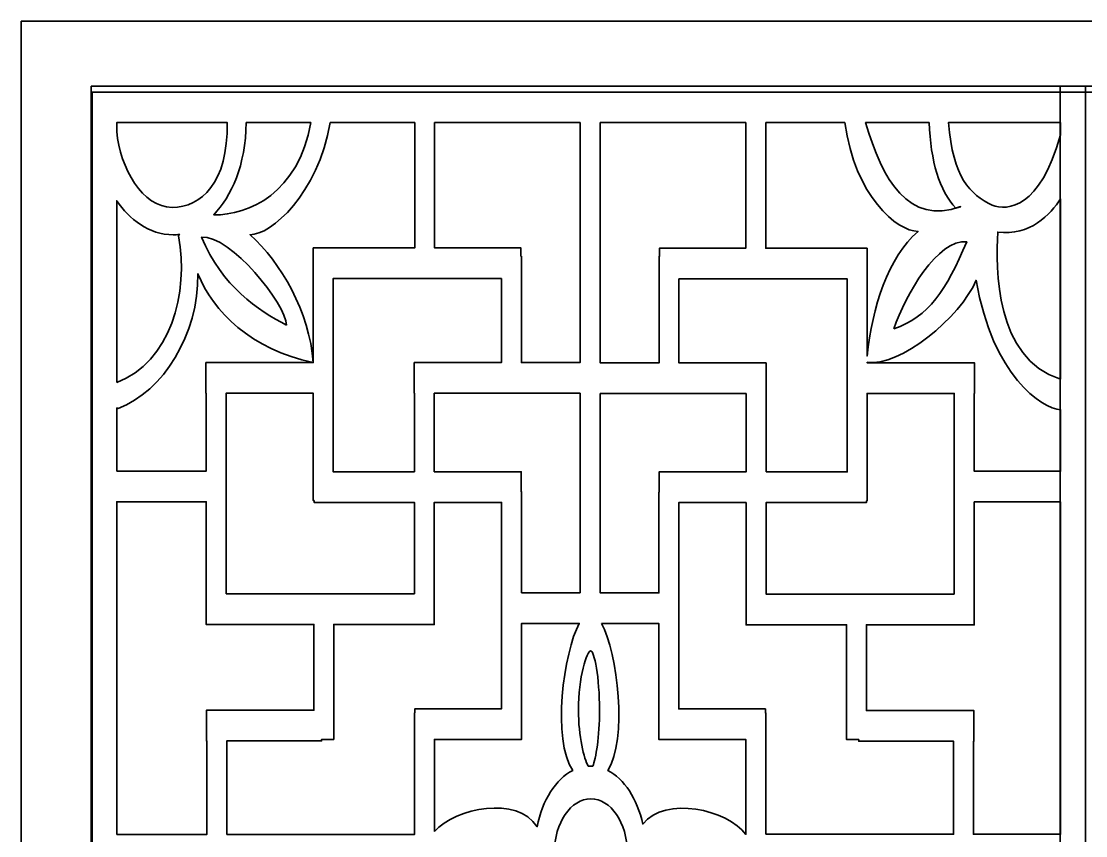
# Model space of a CAD drawing. Header units: centimetres. Extents: x 1.9 to 19.9, y -9.6 to 0.9.
# Drawn here: x 1.854 to 5.073, y -1.55 to 0.914 of the extents above; entities that cross this region are included whole.
import ezdxf

# ---------------------------------------------------------------- set-up
doc = ezdxf.new("R2010")
doc.units = ezdxf.units.CM
doc.header["$MEASUREMENT"] = 0
doc.layers.add('layer 1', color=7, linetype='Continuous')

msp = doc.modelspace()

# ---------------------------------------------------------------- linework, layer by layer
at = {"layer": 'layer 1', "color": 7, "lineweight": 35}
for points, knots in [([(1.85394, -4.15486), (1.85394, -4.15486), (1.85394, 0.91366), (1.85394, 0.91366), (1.85394, 0.91366), (1.85394, 0.91366), (19.89445, 0.91366), (19.89445, 0.91366), (19.89445, 0.91366), (19.89445, 0.91366), (19.89445, -4.1276), (19.89445, -4.1276), (19.89445, -4.1276), (13.88093, -4.1276), (7.86746, -4.15486), (1.85394, -4.15486)], [0, 0, 0, 0, 0.2, 0.2, 0.2, 0.2, 0.4, 0.4, 0.4, 0.4, 0.6, 0.6, 0.6, 0.6, 1, 1, 1, 1]), ([(2.06539, 0.71772), (2.06539, 0.71772), (5.07214, 0.71772), (5.07214, 0.71772), (5.07214, 0.71772), (5.07214, 0.71772), (5.07214, -3.92127), (5.07214, -3.92127), (5.07214, -3.92127), (5.07214, -3.92127), (2.06539, -3.92127), (2.06539, -3.92127), (2.06539, -3.92127), (2.06539, -3.92127), (2.06539, 0.71772), (2.06539, 0.71772)], [0, 0, 0, 0, 0.2, 0.2, 0.2, 0.2, 0.4, 0.4, 0.4, 0.4, 0.6, 0.6, 0.6, 0.6, 1, 1, 1, 1]), ([(4.99577, 0.71772), (4.99577, 0.71772), (8.04691, 0.71772), (8.04691, 0.71772), (8.04691, 0.71772), (8.04691, 0.71772), (8.04691, -3.92127), (8.04691, -3.92127), (8.04691, -3.92127), (8.04691, -3.92127), (4.99577, -3.92127), (4.99577, -3.92127), (4.99577, -3.92127), (4.99577, -3.92127), (4.99577, 0.71772), (4.99577, 0.71772)], [0, 0, 0, 0, 0.2, 0.2, 0.2, 0.2, 0.4, 0.4, 0.4, 0.4, 0.6, 0.6, 0.6, 0.6, 1, 1, 1, 1]), ([(2.06871, 0.6989), (2.06871, 0.6989), (2.06871, -3.91284), (2.06871, -3.91284), (2.06871, -3.91284), (2.06871, -3.91284), (19.67968, -3.91284), (19.67968, -3.91284), (19.67968, -3.91284), (19.67968, -3.91284), (19.67968, 0.6989), (19.67968, 0.6989), (19.67968, 0.6989), (19.67968, 0.6989), (2.06871, 0.6989), (2.06871, 0.6989)], [0, 0, 0, 0, 0.2, 0.2, 0.2, 0.2, 0.4, 0.4, 0.4, 0.4, 0.6, 0.6, 0.6, 0.6, 1, 1, 1, 1]), ([(2.14251, 0.5802), (2.15223, 0.46957), (2.22146, 0.35066), (2.30977, 0.35066), (2.30977, 0.35066), (2.39809, 0.35066), (2.47909, 0.42443), (2.47703, 0.6074), (2.47703, 0.6074), (2.47703, 0.6074), (2.14251, 0.6074), (2.14251, 0.6074), (2.14251, 0.6074), (2.14251, 0.6074), (2.14251, 0.5802), (2.14251, 0.5802)], [0, 0, 0, 0, 0.2, 0.2, 0.2, 0.2, 0.4, 0.4, 0.4, 0.4, 0.6, 0.6, 0.6, 0.6, 1, 1, 1, 1]), ([(2.53423, 0.6074), (2.53235, 0.47733), (2.4895, 0.38382), (2.43579, 0.32827), (2.43579, 0.32827), (2.43579, 0.32827), (2.43584, 0.32825), (2.43584, 0.32825), (2.43584, 0.32825), (2.43584, 0.32825), (2.43582, 0.32828), (2.43582, 0.32828), (2.43582, 0.32828), (2.54041, 0.32536), (2.69352, 0.39502), (2.7293, 0.6074), (2.7293, 0.6074), (2.7293, 0.6074), (2.53423, 0.6074), (2.53423, 0.6074)], [0, 0, 0, 0, 0.1666667, 0.1666667, 0.1666667, 0.1666667, 0.3333333, 0.3333333, 0.3333333, 0.3333333, 0.5, 0.5, 0.5, 0.5, 0.6666667, 0.6666667, 0.6666667, 0.6666667, 1, 1, 1, 1]), ([(2.73702, -0.11863), (2.73702, -0.11863), (2.73702, 0.22805), (2.73702, 0.22805), (2.73702, 0.22805), (2.73702, 0.22805), (2.73821, 0.22805), (2.73821, 0.22805), (2.73821, 0.22805), (2.73821, 0.22805), (2.79715, 0.22805), (2.79715, 0.22805), (2.79715, 0.22805), (2.79715, 0.22805), (3.04367, 0.22805), (3.04367, 0.22805), (3.04367, 0.22805), (3.04367, 0.22805), (3.04367, 0.6074), (3.04367, 0.6074), (3.04367, 0.6074), (3.04367, 0.6074), (2.78856, 0.6074), (2.78856, 0.6074), (2.78856, 0.6074), (2.75152, 0.39119), (2.60833, 0.26648), (2.54597, 0.26804), (2.54597, 0.26804), (2.63904, 0.1845), (2.72536, 0.0348), (2.73702, -0.11863)], [0, 0, 0, 0, 0.1111111, 0.1111111, 0.1111111, 0.1111111, 0.2222222, 0.2222222, 0.2222222, 0.2222222, 0.3333333, 0.3333333, 0.3333333, 0.3333333, 0.4444444, 0.4444444, 0.4444444, 0.4444444, 0.5555556, 0.5555556, 0.5555556, 0.5555556, 0.6666667, 0.6666667, 0.6666667, 0.6666667, 0.7777778, 0.7777778, 0.7777778, 0.7777778, 1, 1, 1, 1]), ([(3.10381, 0.6074), (3.10381, 0.6074), (3.10381, 0.22805), (3.10381, 0.22805), (3.10381, 0.22805), (3.10381, 0.22805), (3.36496, 0.22805), (3.36496, 0.22805), (3.36496, 0.22805), (3.36496, 0.22805), (3.36496, 0.20306), (3.36496, 0.20306), (3.36496, 0.20306), (3.36496, 0.20306), (3.36625, 0.20306), (3.36625, 0.20306), (3.36625, 0.20306), (3.36625, 0.20306), (3.36625, -0.11885), (3.36625, -0.11885), (3.36625, -0.11885), (3.36625, -0.11885), (3.54404, -0.11885), (3.54404, -0.11885), (3.54404, -0.11885), (3.54404, -0.11885), (3.54404, 0.6074), (3.54404, 0.6074), (3.54404, 0.6074), (3.54404, 0.6074), (3.10381, 0.6074), (3.10381, 0.6074)], [0, 0, 0, 0, 0.1111111, 0.1111111, 0.1111111, 0.1111111, 0.2222222, 0.2222222, 0.2222222, 0.2222222, 0.3333333, 0.3333333, 0.3333333, 0.3333333, 0.4444444, 0.4444444, 0.4444444, 0.4444444, 0.5555556, 0.5555556, 0.5555556, 0.5555556, 0.6666667, 0.6666667, 0.6666667, 0.6666667, 0.7777778, 0.7777778, 0.7777778, 0.7777778, 1, 1, 1, 1]), ([(3.60494, 0.6074), (3.60494, 0.6074), (3.60494, -0.11885), (3.60494, -0.11885), (3.60494, -0.11885), (3.60494, -0.11885), (3.60498, -0.11885), (3.60498, -0.11885), (3.60498, -0.11885), (3.60498, -0.11885), (3.60498, -0.11964), (3.60498, -0.11964), (3.60498, -0.11964), (3.60498, -0.11964), (3.78274, -0.11964), (3.78274, -0.11964), (3.78274, -0.11964), (3.78274, -0.11964), (3.78274, 0.20226), (3.78274, 0.20226), (3.78274, 0.20226), (3.78274, 0.20226), (3.78402, 0.20226), (3.78402, 0.20226), (3.78402, 0.20226), (3.78402, 0.20226), (3.78402, 0.22725), (3.78402, 0.22725), (3.78402, 0.22725), (3.78402, 0.22725), (4.04518, 0.22725), (4.04518, 0.22725), (4.04518, 0.22725), (4.04518, 0.22725), (4.04518, 0.6074), (4.04518, 0.6074), (4.04518, 0.6074), (4.04518, 0.6074), (3.60494, 0.6074), (3.60494, 0.6074)], [0, 0, 0, 0, 0.0909091, 0.0909091, 0.0909091, 0.0909091, 0.1818182, 0.1818182, 0.1818182, 0.1818182, 0.2727273, 0.2727273, 0.2727273, 0.2727273, 0.3636364, 0.3636364, 0.3636364, 0.3636364, 0.4545455, 0.4545455, 0.4545455, 0.4545455, 0.5454545, 0.5454545, 0.5454545, 0.5454545, 0.6363636, 0.6363636, 0.6363636, 0.6363636, 0.7272727, 0.7272727, 0.7272727, 0.7272727, 0.8181818, 0.8181818, 0.8181818, 0.8181818, 1, 1, 1, 1]), ([(4.10531, 0.6074), (4.10531, 0.6074), (4.10531, 0.22725), (4.10531, 0.22725), (4.10531, 0.22725), (4.10531, 0.22725), (4.35183, 0.22725), (4.35183, 0.22725), (4.35183, 0.22725), (4.35183, 0.22725), (4.41077, 0.22725), (4.41077, 0.22725), (4.41077, 0.22725), (4.41077, 0.22725), (4.41197, 0.22725), (4.41197, 0.22725), (4.41197, 0.22725), (4.41197, 0.22725), (4.41197, -0.09886), (4.41197, -0.09886), (4.41197, -0.09886), (4.42746, 0.04857), (4.47576, 0.20031), (4.56591, 0.27821), (4.56591, 0.27821), (4.50251, 0.27822), (4.376, 0.38378), (4.34429, 0.6074), (4.34429, 0.6074), (4.34429, 0.6074), (4.10531, 0.6074), (4.10531, 0.6074)], [0, 0, 0, 0, 0.1111111, 0.1111111, 0.1111111, 0.1111111, 0.2222222, 0.2222222, 0.2222222, 0.2222222, 0.3333333, 0.3333333, 0.3333333, 0.3333333, 0.4444444, 0.4444444, 0.4444444, 0.4444444, 0.5555556, 0.5555556, 0.5555556, 0.5555556, 0.6666667, 0.6666667, 0.6666667, 0.6666667, 0.7777778, 0.7777778, 0.7777778, 0.7777778, 1, 1, 1, 1]), ([(4.59974, 0.6074), (4.60373, 0.49057), (4.63092, 0.40111), (4.6803, 0.34822), (4.6803, 0.34822), (4.6803, 0.34822), (4.69465, 0.35286), (4.69465, 0.35286), (4.69465, 0.35286), (4.69465, 0.35286), (4.69468, 0.35289), (4.69468, 0.35289), (4.69468, 0.35289), (4.53779, 0.29648), (4.45752, 0.43281), (4.40758, 0.6074), (4.40758, 0.6074), (4.40758, 0.6074), (4.59974, 0.6074), (4.59974, 0.6074)], [0, 0, 0, 0, 0.1666667, 0.1666667, 0.1666667, 0.1666667, 0.3333333, 0.3333333, 0.3333333, 0.3333333, 0.5, 0.5, 0.5, 0.5, 0.6666667, 0.6666667, 0.6666667, 0.6666667, 1, 1, 1, 1]), ([(4.99701, 0.57037), (4.93469, 0.34545), (4.83656, 0.34027), (4.79016, 0.35751), (4.79016, 0.35751), (4.72256, 0.39084), (4.67148, 0.4395), (4.65811, 0.6074), (4.65811, 0.6074), (4.65811, 0.6074), (4.99701, 0.6074), (4.99701, 0.6074), (4.99701, 0.6074), (4.99701, 0.6074), (4.99701, 0.57037), (4.99701, 0.57037)], [0, 0, 0, 0, 0.2, 0.2, 0.2, 0.2, 0.4, 0.4, 0.4, 0.4, 0.6, 0.6, 0.6, 0.6, 1, 1, 1, 1]), ([(2.14251, -0.17883), (2.30399, -0.11985), (2.36213, 0.09323), (2.3299, 0.26432), (2.3299, 0.26432), (2.33018, 0.26556), (2.33091, 0.26727), (2.33198, 0.26923), (2.33198, 0.26923), (2.32577, 0.26826), (2.31966, 0.26778), (2.31368, 0.26778), (2.31368, 0.26778), (2.23883, 0.26778), (2.1809, 0.31573), (2.14251, 0.37058), (2.14251, 0.37058), (2.14251, 0.37058), (2.14251, -0.17883), (2.14251, -0.17883)], [0, 0, 0, 0, 0.1666667, 0.1666667, 0.1666667, 0.1666667, 0.3333333, 0.3333333, 0.3333333, 0.3333333, 0.5, 0.5, 0.5, 0.5, 0.6666667, 0.6666667, 0.6666667, 0.6666667, 1, 1, 1, 1]), ([(4.99701, -0.16936), (4.79768, -0.10569), (4.80167, 0.1666), (4.80686, 0.27593), (4.80686, 0.27593), (4.90422, 0.26247), (4.96708, 0.33036), (4.99701, 0.37636), (4.99701, 0.37636), (4.99701, 0.37636), (4.99701, -0.16936), (4.99701, -0.16936)], [0, 0, 0, 0, 0.25, 0.25, 0.25, 0.25, 0.5, 0.5, 0.5, 0.5, 1, 1, 1, 1]), ([(2.65572, -0.0055), (2.5711, 0.03949), (2.46054, 0.11158), (2.39917, 0.26109), (2.39917, 0.26109), (2.48686, 0.26724), (2.65572, 0.05737), (2.65572, -0.0055)], [0, 0, 0, 0, 0.3333333, 0.3333333, 0.3333333, 0.3333333, 1, 1, 1, 1]), ([(4.493, -0.01712), (4.5993, 0.02099), (4.65062, 0.09899), (4.71356, 0.24693), (4.71356, 0.24693), (4.62594, 0.25529), (4.52765, 0.08806), (4.493, -0.01712)], [0, 0, 0, 0, 0.3333333, 0.3333333, 0.3333333, 0.3333333, 1, 1, 1, 1]), ([(2.14251, -0.44687), (2.14251, -0.44687), (2.4131, -0.44687), (2.4131, -0.44687), (2.4131, -0.44687), (2.4131, -0.44687), (2.4131, -0.21141), (2.4131, -0.21141), (2.4131, -0.21141), (2.4131, -0.21141), (2.41256, -0.21141), (2.41256, -0.21141), (2.41256, -0.21141), (2.41256, -0.21141), (2.41256, -0.11863), (2.41256, -0.11863), (2.41256, -0.11863), (2.41256, -0.11863), (2.73702, -0.11863), (2.73702, -0.11863), (2.73702, -0.11863), (2.54961, -0.08058), (2.43333, 0.03666), (2.38818, 0.15007), (2.38818, 0.15007), (2.39003, -0.03376), (2.28338, -0.20583), (2.1468, -0.25744), (2.1468, -0.25744), (2.14529, -0.25719), (2.14386, -0.25682), (2.14251, -0.25635), (2.14251, -0.25635), (2.14251, -0.25635), (2.14251, -0.44687), (2.14251, -0.44687)], [0, 0, 0, 0, 0.1, 0.1, 0.1, 0.1, 0.2, 0.2, 0.2, 0.2, 0.3, 0.3, 0.3, 0.3, 0.4, 0.4, 0.4, 0.4, 0.5, 0.5, 0.5, 0.5, 0.6, 0.6, 0.6, 0.6, 0.7, 0.7, 0.7, 0.7, 0.8, 0.8, 0.8, 0.8, 1, 1, 1, 1]), ([(3.04274, -0.4488), (3.04274, -0.4488), (3.04274, -0.21162), (3.04274, -0.21162), (3.04274, -0.21162), (3.04274, -0.21162), (3.04241, -0.21162), (3.04241, -0.21162), (3.04241, -0.21162), (3.04241, -0.21162), (3.04241, -0.11885), (3.04241, -0.11885), (3.04241, -0.11885), (3.04241, -0.11885), (3.30611, -0.11885), (3.30611, -0.11885), (3.30611, -0.11885), (3.30611, -0.11885), (3.30611, 0.13527), (3.30611, 0.13527), (3.30611, 0.13527), (3.30611, 0.13527), (2.79715, 0.13527), (2.79715, 0.13527), (2.79715, 0.13527), (2.79715, 0.13527), (2.79715, -0.4488), (2.79715, -0.4488), (2.79715, -0.4488), (2.79715, -0.4488), (3.04274, -0.4488), (3.04274, -0.4488)], [0, 0, 0, 0, 0.1111111, 0.1111111, 0.1111111, 0.1111111, 0.2222222, 0.2222222, 0.2222222, 0.2222222, 0.3333333, 0.3333333, 0.3333333, 0.3333333, 0.4444444, 0.4444444, 0.4444444, 0.4444444, 0.5555556, 0.5555556, 0.5555556, 0.5555556, 0.6666667, 0.6666667, 0.6666667, 0.6666667, 0.7777778, 0.7777778, 0.7777778, 0.7777778, 1, 1, 1, 1]), ([(4.10625, -0.4496), (4.10625, -0.4496), (4.10625, -0.21242), (4.10625, -0.21242), (4.10625, -0.21242), (4.10625, -0.21242), (4.10658, -0.21242), (4.10658, -0.21242), (4.10658, -0.21242), (4.10658, -0.21242), (4.10658, -0.11964), (4.10658, -0.11964), (4.10658, -0.11964), (4.10658, -0.11964), (3.84287, -0.11964), (3.84287, -0.11964), (3.84287, -0.11964), (3.84287, -0.11964), (3.84287, 0.13447), (3.84287, 0.13447), (3.84287, 0.13447), (3.84287, 0.13447), (4.35183, 0.13447), (4.35183, 0.13447), (4.35183, 0.13447), (4.35183, 0.13447), (4.35183, -0.4496), (4.35183, -0.4496), (4.35183, -0.4496), (4.35183, -0.4496), (4.10625, -0.4496), (4.10625, -0.4496)], [0, 0, 0, 0, 0.1111111, 0.1111111, 0.1111111, 0.1111111, 0.2222222, 0.2222222, 0.2222222, 0.2222222, 0.3333333, 0.3333333, 0.3333333, 0.3333333, 0.4444444, 0.4444444, 0.4444444, 0.4444444, 0.5555556, 0.5555556, 0.5555556, 0.5555556, 0.6666667, 0.6666667, 0.6666667, 0.6666667, 0.7777778, 0.7777778, 0.7777778, 0.7777778, 1, 1, 1, 1]), ([(4.41197, -0.11776), (4.41197, -0.11776), (4.41197, -0.11943), (4.41197, -0.11943), (4.41197, -0.11943), (4.41197, -0.11943), (4.73642, -0.11943), (4.73642, -0.11943), (4.73642, -0.11943), (4.73642, -0.11943), (4.73642, -0.21221), (4.73642, -0.21221), (4.73642, -0.21221), (4.73642, -0.21221), (4.73588, -0.21221), (4.73588, -0.21221), (4.73588, -0.21221), (4.73588, -0.21221), (4.73588, -0.44767), (4.73588, -0.44767), (4.73588, -0.44767), (4.73588, -0.44767), (4.99701, -0.44767), (4.99701, -0.44767), (4.99701, -0.44767), (4.99701, -0.44767), (4.99701, -0.26165), (4.99701, -0.26165), (4.99701, -0.26165), (4.94071, -0.25765), (4.79136, -0.15939), (4.74152, 0.13019), (4.74152, 0.13019), (4.69547, 0.01862), (4.50834, -0.13456), (4.41197, -0.11776)], [0, 0, 0, 0, 0.1, 0.1, 0.1, 0.1, 0.2, 0.2, 0.2, 0.2, 0.3, 0.3, 0.3, 0.3, 0.4, 0.4, 0.4, 0.4, 0.5, 0.5, 0.5, 0.5, 0.6, 0.6, 0.6, 0.6, 0.7, 0.7, 0.7, 0.7, 0.8, 0.8, 0.8, 0.8, 1, 1, 1, 1]), ([(2.47324, -0.8182), (2.47324, -0.8182), (3.04274, -0.8182), (3.04274, -0.8182), (3.04274, -0.8182), (3.04274, -0.8182), (3.04274, -0.54158), (3.04274, -0.54158), (3.04274, -0.54158), (3.04274, -0.54158), (2.73937, -0.54158), (2.73937, -0.54158), (2.73937, -0.54158), (2.73937, -0.54158), (2.73937, -0.53627), (2.73937, -0.53627), (2.73937, -0.53627), (2.73937, -0.53627), (2.73702, -0.53627), (2.73702, -0.53627), (2.73702, -0.53627), (2.73702, -0.53627), (2.73702, -0.21141), (2.73702, -0.21141), (2.73702, -0.21141), (2.73702, -0.21141), (2.47324, -0.21141), (2.47324, -0.21141), (2.47324, -0.21141), (2.47324, -0.21141), (2.47324, -0.8182), (2.47324, -0.8182)], [0, 0, 0, 0, 0.1111111, 0.1111111, 0.1111111, 0.1111111, 0.2222222, 0.2222222, 0.2222222, 0.2222222, 0.3333333, 0.3333333, 0.3333333, 0.3333333, 0.4444444, 0.4444444, 0.4444444, 0.4444444, 0.5555556, 0.5555556, 0.5555556, 0.5555556, 0.6666667, 0.6666667, 0.6666667, 0.6666667, 0.7777778, 0.7777778, 0.7777778, 0.7777778, 1, 1, 1, 1]), ([(3.54401, -0.21162), (3.54401, -0.21162), (3.54401, -0.21242), (3.54401, -0.21242), (3.54401, -0.21242), (3.54401, -0.21242), (3.54404, -0.21242), (3.54404, -0.21242), (3.54404, -0.21242), (3.54404, -0.21242), (3.54404, -0.81475), (3.54404, -0.81475), (3.54404, -0.81475), (3.54404, -0.81475), (3.36685, -0.81475), (3.36685, -0.81475), (3.36685, -0.81475), (3.36685, -0.81475), (3.36685, -0.5097), (3.36685, -0.5097), (3.36685, -0.5097), (3.36685, -0.5097), (3.36611, -0.5097), (3.36611, -0.5097), (3.36611, -0.5097), (3.36611, -0.5097), (3.36611, -0.4488), (3.36611, -0.4488), (3.36611, -0.4488), (3.36611, -0.4488), (3.10287, -0.4488), (3.10287, -0.4488), (3.10287, -0.4488), (3.10287, -0.4488), (3.10287, -0.21162), (3.10287, -0.21162), (3.10287, -0.21162), (3.10287, -0.21162), (3.54401, -0.21162), (3.54401, -0.21162)], [0, 0, 0, 0, 0.0909091, 0.0909091, 0.0909091, 0.0909091, 0.1818182, 0.1818182, 0.1818182, 0.1818182, 0.2727273, 0.2727273, 0.2727273, 0.2727273, 0.3636364, 0.3636364, 0.3636364, 0.3636364, 0.4545455, 0.4545455, 0.4545455, 0.4545455, 0.5454545, 0.5454545, 0.5454545, 0.5454545, 0.6363636, 0.6363636, 0.6363636, 0.6363636, 0.7272727, 0.7272727, 0.7272727, 0.7272727, 0.8181818, 0.8181818, 0.8181818, 0.8181818, 1, 1, 1, 1]), ([(4.04611, -0.21242), (4.04611, -0.21242), (4.04611, -0.4496), (4.04611, -0.4496), (4.04611, -0.4496), (4.04611, -0.4496), (3.78287, -0.4496), (3.78287, -0.4496), (3.78287, -0.4496), (3.78287, -0.4496), (3.78287, -0.5105), (3.78287, -0.5105), (3.78287, -0.5105), (3.78287, -0.5105), (3.78214, -0.5105), (3.78214, -0.5105), (3.78214, -0.5105), (3.78214, -0.5105), (3.78214, -0.81554), (3.78214, -0.81554), (3.78214, -0.81554), (3.78214, -0.81554), (3.60494, -0.81554), (3.60494, -0.81554), (3.60494, -0.81554), (3.60494, -0.81554), (3.60494, -0.21242), (3.60494, -0.21242), (3.60494, -0.21242), (3.60494, -0.21242), (4.04611, -0.21242), (4.04611, -0.21242)], [0, 0, 0, 0, 0.1111111, 0.1111111, 0.1111111, 0.1111111, 0.2222222, 0.2222222, 0.2222222, 0.2222222, 0.3333333, 0.3333333, 0.3333333, 0.3333333, 0.4444444, 0.4444444, 0.4444444, 0.4444444, 0.5555556, 0.5555556, 0.5555556, 0.5555556, 0.6666667, 0.6666667, 0.6666667, 0.6666667, 0.7777778, 0.7777778, 0.7777778, 0.7777778, 1, 1, 1, 1]), ([(4.67575, -0.819), (4.67575, -0.819), (4.10625, -0.819), (4.10625, -0.819), (4.10625, -0.819), (4.10625, -0.819), (4.10625, -0.54238), (4.10625, -0.54238), (4.10625, -0.54238), (4.10625, -0.54238), (4.40962, -0.54238), (4.40962, -0.54238), (4.40962, -0.54238), (4.40962, -0.54238), (4.40962, -0.53707), (4.40962, -0.53707), (4.40962, -0.53707), (4.40962, -0.53707), (4.41197, -0.53707), (4.41197, -0.53707), (4.41197, -0.53707), (4.41197, -0.53707), (4.41197, -0.21221), (4.41197, -0.21221), (4.41197, -0.21221), (4.41197, -0.21221), (4.67575, -0.21221), (4.67575, -0.21221), (4.67575, -0.21221), (4.67575, -0.21221), (4.67575, -0.819), (4.67575, -0.819)], [0, 0, 0, 0, 0.1111111, 0.1111111, 0.1111111, 0.1111111, 0.2222222, 0.2222222, 0.2222222, 0.2222222, 0.3333333, 0.3333333, 0.3333333, 0.3333333, 0.4444444, 0.4444444, 0.4444444, 0.4444444, 0.5555556, 0.5555556, 0.5555556, 0.5555556, 0.6666667, 0.6666667, 0.6666667, 0.6666667, 0.7777778, 0.7777778, 0.7777778, 0.7777778, 1, 1, 1, 1]), ([(2.14251, -1.54621), (2.14251, -1.54621), (2.41532, -1.54621), (2.41532, -1.54621), (2.41532, -1.54621), (2.41532, -1.54621), (2.41532, -1.26316), (2.41532, -1.26316), (2.41532, -1.26316), (2.41532, -1.26316), (2.41404, -1.26316), (2.41404, -1.26316), (2.41404, -1.26316), (2.41404, -1.26316), (2.41404, -1.17038), (2.41404, -1.17038), (2.41404, -1.17038), (2.41404, -1.17038), (2.739, -1.17038), (2.739, -1.17038), (2.739, -1.17038), (2.739, -1.17038), (2.739, -0.91098), (2.739, -0.91098), (2.739, -0.91098), (2.739, -0.91098), (2.47324, -0.91098), (2.47324, -0.91098), (2.47324, -0.91098), (2.47324, -0.91098), (2.47324, -0.91145), (2.47324, -0.91145), (2.47324, -0.91145), (2.47324, -0.91145), (2.4131, -0.91145), (2.4131, -0.91145), (2.4131, -0.91145), (2.4131, -0.91145), (2.4131, -0.53965), (2.4131, -0.53965), (2.4131, -0.53965), (2.4131, -0.53965), (2.14251, -0.53965), (2.14251, -0.53965), (2.14251, -0.53965), (2.14251, -0.53965), (2.14251, -1.54621), (2.14251, -1.54621)], [0, 0, 0, 0, 0.0769231, 0.0769231, 0.0769231, 0.0769231, 0.1538462, 0.1538462, 0.1538462, 0.1538462, 0.2307692, 0.2307692, 0.2307692, 0.2307692, 0.3076923, 0.3076923, 0.3076923, 0.3076923, 0.3846154, 0.3846154, 0.3846154, 0.3846154, 0.4615385, 0.4615385, 0.4615385, 0.4615385, 0.5384615, 0.5384615, 0.5384615, 0.5384615, 0.6153846, 0.6153846, 0.6153846, 0.6153846, 0.6923077, 0.6923077, 0.6923077, 0.6923077, 0.7692308, 0.7692308, 0.7692308, 0.7692308, 0.8461538, 0.8461538, 0.8461538, 0.8461538, 1, 1, 1, 1]), ([(2.47546, -1.54621), (2.47546, -1.54621), (3.04319, -1.54621), (3.04319, -1.54621), (3.04319, -1.54621), (3.04319, -1.54621), (3.04319, -1.17821), (3.04319, -1.17821), (3.04319, -1.17821), (3.04319, -1.17821), (3.04447, -1.17821), (3.04447, -1.17821), (3.04447, -1.17821), (3.04447, -1.17821), (3.04447, -1.16575), (3.04447, -1.16575), (3.04447, -1.16575), (3.04447, -1.16575), (3.30671, -1.16575), (3.30671, -1.16575), (3.30671, -1.16575), (3.30671, -1.16575), (3.30671, -0.54158), (3.30671, -0.54158), (3.30671, -0.54158), (3.30671, -0.54158), (3.10287, -0.54158), (3.10287, -0.54158), (3.10287, -0.54158), (3.10287, -0.54158), (3.10287, -0.8182), (3.10287, -0.8182), (3.10287, -0.8182), (3.10287, -0.8182), (3.10287, -0.91098), (3.10287, -0.91098), (3.10287, -0.91098), (3.10287, -0.91098), (3.10287, -0.91145), (3.10287, -0.91145), (3.10287, -0.91145), (3.10287, -0.91145), (3.04274, -0.91145), (3.04274, -0.91145), (3.04274, -0.91145), (3.04274, -0.91145), (3.04274, -0.91098), (3.04274, -0.91098), (3.04274, -0.91098), (3.04274, -0.91098), (2.79913, -0.91098), (2.79913, -0.91098), (2.79913, -0.91098), (2.79913, -0.91098), (2.79913, -1.25853), (2.79913, -1.25853), (2.79913, -1.25853), (2.79913, -1.25853), (2.76221, -1.25853), (2.76221, -1.25853), (2.76221, -1.25853), (2.76221, -1.25853), (2.76221, -1.26316), (2.76221, -1.26316), (2.76221, -1.26316), (2.76221, -1.26316), (2.47546, -1.26316), (2.47546, -1.26316), (2.47546, -1.26316), (2.47546, -1.26316), (2.47546, -1.54621), (2.47546, -1.54621)], [0, 0, 0, 0, 0.0526316, 0.0526316, 0.0526316, 0.0526316, 0.1052632, 0.1052632, 0.1052632, 0.1052632, 0.1578947, 0.1578947, 0.1578947, 0.1578947, 0.2105263, 0.2105263, 0.2105263, 0.2105263, 0.2631579, 0.2631579, 0.2631579, 0.2631579, 0.3157895, 0.3157895, 0.3157895, 0.3157895, 0.3684211, 0.3684211, 0.3684211, 0.3684211, 0.4210526, 0.4210526, 0.4210526, 0.4210526, 0.4736842, 0.4736842, 0.4736842, 0.4736842, 0.5263158, 0.5263158, 0.5263158, 0.5263158, 0.5789474, 0.5789474, 0.5789474, 0.5789474, 0.6315789, 0.6315789, 0.6315789, 0.6315789, 0.6842105, 0.6842105, 0.6842105, 0.6842105, 0.7368421, 0.7368421, 0.7368421, 0.7368421, 0.7894737, 0.7894737, 0.7894737, 0.7894737, 0.8421053, 0.8421053, 0.8421053, 0.8421053, 0.8947368, 0.8947368, 0.8947368, 0.8947368, 1, 1, 1, 1]), ([(4.1058, -1.54541), (4.1058, -1.54541), (4.67353, -1.54541), (4.67353, -1.54541), (4.67353, -1.54541), (4.67353, -1.54541), (4.67353, -1.26396), (4.67353, -1.26396), (4.67353, -1.26396), (4.67353, -1.26396), (4.38678, -1.26396), (4.38678, -1.26396), (4.38678, -1.26396), (4.38678, -1.26396), (4.38678, -1.25932), (4.38678, -1.25932), (4.38678, -1.25932), (4.38678, -1.25932), (4.34985, -1.25932), (4.34985, -1.25932), (4.34985, -1.25932), (4.34985, -1.25932), (4.34985, -0.91178), (4.34985, -0.91178), (4.34985, -0.91178), (4.34985, -0.91178), (4.10625, -0.91178), (4.10625, -0.91178), (4.10625, -0.91178), (4.10625, -0.91178), (4.10625, -0.91225), (4.10625, -0.91225), (4.10625, -0.91225), (4.10625, -0.91225), (4.04611, -0.91225), (4.04611, -0.91225), (4.04611, -0.91225), (4.04611, -0.91225), (4.04611, -0.91178), (4.04611, -0.91178), (4.04611, -0.91178), (4.04611, -0.91178), (4.04611, -0.819), (4.04611, -0.819), (4.04611, -0.819), (4.04611, -0.819), (4.04611, -0.54238), (4.04611, -0.54238), (4.04611, -0.54238), (4.04611, -0.54238), (3.84227, -0.54238), (3.84227, -0.54238), (3.84227, -0.54238), (3.84227, -0.54238), (3.84227, -1.16654), (3.84227, -1.16654), (3.84227, -1.16654), (3.84227, -1.16654), (4.10451, -1.16654), (4.10451, -1.16654), (4.10451, -1.16654), (4.10451, -1.16654), (4.10451, -1.17901), (4.10451, -1.17901), (4.10451, -1.17901), (4.10451, -1.17901), (4.1058, -1.17901), (4.1058, -1.17901), (4.1058, -1.17901), (4.1058, -1.17901), (4.1058, -1.54541), (4.1058, -1.54541)], [0, 0, 0, 0, 0.0526316, 0.0526316, 0.0526316, 0.0526316, 0.1052632, 0.1052632, 0.1052632, 0.1052632, 0.1578947, 0.1578947, 0.1578947, 0.1578947, 0.2105263, 0.2105263, 0.2105263, 0.2105263, 0.2631579, 0.2631579, 0.2631579, 0.2631579, 0.3157895, 0.3157895, 0.3157895, 0.3157895, 0.3684211, 0.3684211, 0.3684211, 0.3684211, 0.4210526, 0.4210526, 0.4210526, 0.4210526, 0.4736842, 0.4736842, 0.4736842, 0.4736842, 0.5263158, 0.5263158, 0.5263158, 0.5263158, 0.5789474, 0.5789474, 0.5789474, 0.5789474, 0.6315789, 0.6315789, 0.6315789, 0.6315789, 0.6842105, 0.6842105, 0.6842105, 0.6842105, 0.7368421, 0.7368421, 0.7368421, 0.7368421, 0.7894737, 0.7894737, 0.7894737, 0.7894737, 0.8421053, 0.8421053, 0.8421053, 0.8421053, 0.8947368, 0.8947368, 0.8947368, 0.8947368, 1, 1, 1, 1]), ([(4.99701, -0.54045), (4.99701, -0.54045), (4.73588, -0.54045), (4.73588, -0.54045), (4.73588, -0.54045), (4.73588, -0.54045), (4.73588, -0.91225), (4.73588, -0.91225), (4.73588, -0.91225), (4.73588, -0.91225), (4.67575, -0.91225), (4.67575, -0.91225), (4.67575, -0.91225), (4.67575, -0.91225), (4.67575, -0.91178), (4.67575, -0.91178), (4.67575, -0.91178), (4.67575, -0.91178), (4.40999, -0.91178), (4.40999, -0.91178), (4.40999, -0.91178), (4.40999, -0.91178), (4.40999, -1.17118), (4.40999, -1.17118), (4.40999, -1.17118), (4.40999, -1.17118), (4.73494, -1.17118), (4.73494, -1.17118), (4.73494, -1.17118), (4.73494, -1.17118), (4.73494, -1.26396), (4.73494, -1.26396), (4.73494, -1.26396), (4.73494, -1.26396), (4.73366, -1.26396), (4.73366, -1.26396), (4.73366, -1.26396), (4.73366, -1.26396), (4.73366, -1.54541), (4.73366, -1.54541), (4.73366, -1.54541), (4.73366, -1.54541), (4.99701, -1.54541), (4.99701, -1.54541), (4.99701, -1.54541), (4.99701, -1.54541), (4.99701, -0.54045), (4.99701, -0.54045)], [0, 0, 0, 0, 0.0769231, 0.0769231, 0.0769231, 0.0769231, 0.1538462, 0.1538462, 0.1538462, 0.1538462, 0.2307692, 0.2307692, 0.2307692, 0.2307692, 0.3076923, 0.3076923, 0.3076923, 0.3076923, 0.3846154, 0.3846154, 0.3846154, 0.3846154, 0.4615385, 0.4615385, 0.4615385, 0.4615385, 0.5384615, 0.5384615, 0.5384615, 0.5384615, 0.6153846, 0.6153846, 0.6153846, 0.6153846, 0.6923077, 0.6923077, 0.6923077, 0.6923077, 0.7692308, 0.7692308, 0.7692308, 0.7692308, 0.8461538, 0.8461538, 0.8461538, 0.8461538, 1, 1, 1, 1]), ([(3.10332, -1.53732), (3.16878, -1.46512), (3.35325, -1.42833), (3.41417, -1.52271), (3.41417, -1.52271), (3.42998, -1.44242), (3.47039, -1.37865), (3.52185, -1.3523), (3.52185, -1.3523), (3.45818, -1.26153), (3.4941, -0.99402), (3.54141, -0.90753), (3.54141, -0.90753), (3.54141, -0.90753), (3.36685, -0.90753), (3.36685, -0.90753), (3.36685, -0.90753), (3.36685, -0.90753), (3.36685, -1.25853), (3.36685, -1.25853), (3.36685, -1.25853), (3.36685, -1.25853), (3.34362, -1.25853), (3.34362, -1.25853), (3.34362, -1.25853), (3.34362, -1.25853), (3.30671, -1.25853), (3.30671, -1.25853), (3.30671, -1.25853), (3.30671, -1.25853), (3.10332, -1.25853), (3.10332, -1.25853), (3.10332, -1.25853), (3.10332, -1.25853), (3.10332, -1.53732), (3.10332, -1.53732)], [0, 0, 0, 0, 0.1, 0.1, 0.1, 0.1, 0.2, 0.2, 0.2, 0.2, 0.3, 0.3, 0.3, 0.3, 0.4, 0.4, 0.4, 0.4, 0.5, 0.5, 0.5, 0.5, 0.6, 0.6, 0.6, 0.6, 0.7, 0.7, 0.7, 0.7, 0.8, 0.8, 0.8, 0.8, 1, 1, 1, 1]), ([(3.60869, -0.90832), (3.6581, -0.99503), (3.68755, -1.26149), (3.62739, -1.35219), (3.62739, -1.35219), (3.67729, -1.37763), (3.71683, -1.43824), (3.73367, -1.51498), (3.73367, -1.51498), (3.80236, -1.428), (3.98866, -1.4709), (4.04535, -1.54607), (4.04535, -1.54607), (4.04535, -1.54607), (4.04567, -1.54607), (4.04567, -1.54607), (4.04567, -1.54607), (4.04567, -1.54607), (4.04567, -1.25932), (4.04567, -1.25932), (4.04567, -1.25932), (4.04567, -1.25932), (3.84227, -1.25932), (3.84227, -1.25932), (3.84227, -1.25932), (3.84227, -1.25932), (3.80537, -1.25932), (3.80537, -1.25932), (3.80537, -1.25932), (3.80537, -1.25932), (3.78214, -1.25932), (3.78214, -1.25932), (3.78214, -1.25932), (3.78214, -1.25932), (3.78214, -0.90832), (3.78214, -0.90832), (3.78214, -0.90832), (3.78214, -0.90832), (3.60869, -0.90832), (3.60869, -0.90832)], [0, 0, 0, 0, 0.0909091, 0.0909091, 0.0909091, 0.0909091, 0.1818182, 0.1818182, 0.1818182, 0.1818182, 0.2727273, 0.2727273, 0.2727273, 0.2727273, 0.3636364, 0.3636364, 0.3636364, 0.3636364, 0.4545455, 0.4545455, 0.4545455, 0.4545455, 0.5454545, 0.5454545, 0.5454545, 0.5454545, 0.6363636, 0.6363636, 0.6363636, 0.6363636, 0.7272727, 0.7272727, 0.7272727, 0.7272727, 0.8181818, 0.8181818, 0.8181818, 0.8181818, 1, 1, 1, 1]), ([(3.56847, -1.33935), (3.57055, -1.33923), (3.57263, -1.33916), (3.57472, -1.33916), (3.57472, -1.33916), (3.5772, -1.33916), (3.57968, -1.33925), (3.58213, -1.33942), (3.58213, -1.33942), (3.59205, -1.31754), (3.60273, -1.25015), (3.60273, -1.16964), (3.60273, -1.16964), (3.60273, -1.07121), (3.58676, -0.9904), (3.57576, -0.9904), (3.57576, -0.9904), (3.56475, -0.9904), (3.5389, -1.07123), (3.5389, -1.16966), (3.5389, -1.16966), (3.5389, -1.25008), (3.55616, -1.3174), (3.56847, -1.33935)], [0, 0, 0, 0, 0.1428571, 0.1428571, 0.1428571, 0.1428571, 0.2857143, 0.2857143, 0.2857143, 0.2857143, 0.4285714, 0.4285714, 0.4285714, 0.4285714, 0.5714286, 0.5714286, 0.5714286, 0.5714286, 0.7142857, 0.7142857, 0.7142857, 0.7142857, 1, 1, 1, 1]), ([(3.5764, -1.43827), (3.63713, -1.43827), (3.68639, -1.51094), (3.68639, -1.60054), (3.68639, -1.60054), (3.68639, -1.69014), (3.63713, -1.76281), (3.5764, -1.76281), (3.5764, -1.76281), (3.51566, -1.76281), (3.46641, -1.69014), (3.46641, -1.60054), (3.46641, -1.60054), (3.46641, -1.51094), (3.51566, -1.43827), (3.5764, -1.43827)], [0, 0, 0, 0, 0.2, 0.2, 0.2, 0.2, 0.4, 0.4, 0.4, 0.4, 0.6, 0.6, 0.6, 0.6, 1, 1, 1, 1])]:
    msp.add_open_spline(points, degree=3, knots=knots, dxfattribs=at)

doc.saveas('drawing.dxf')
